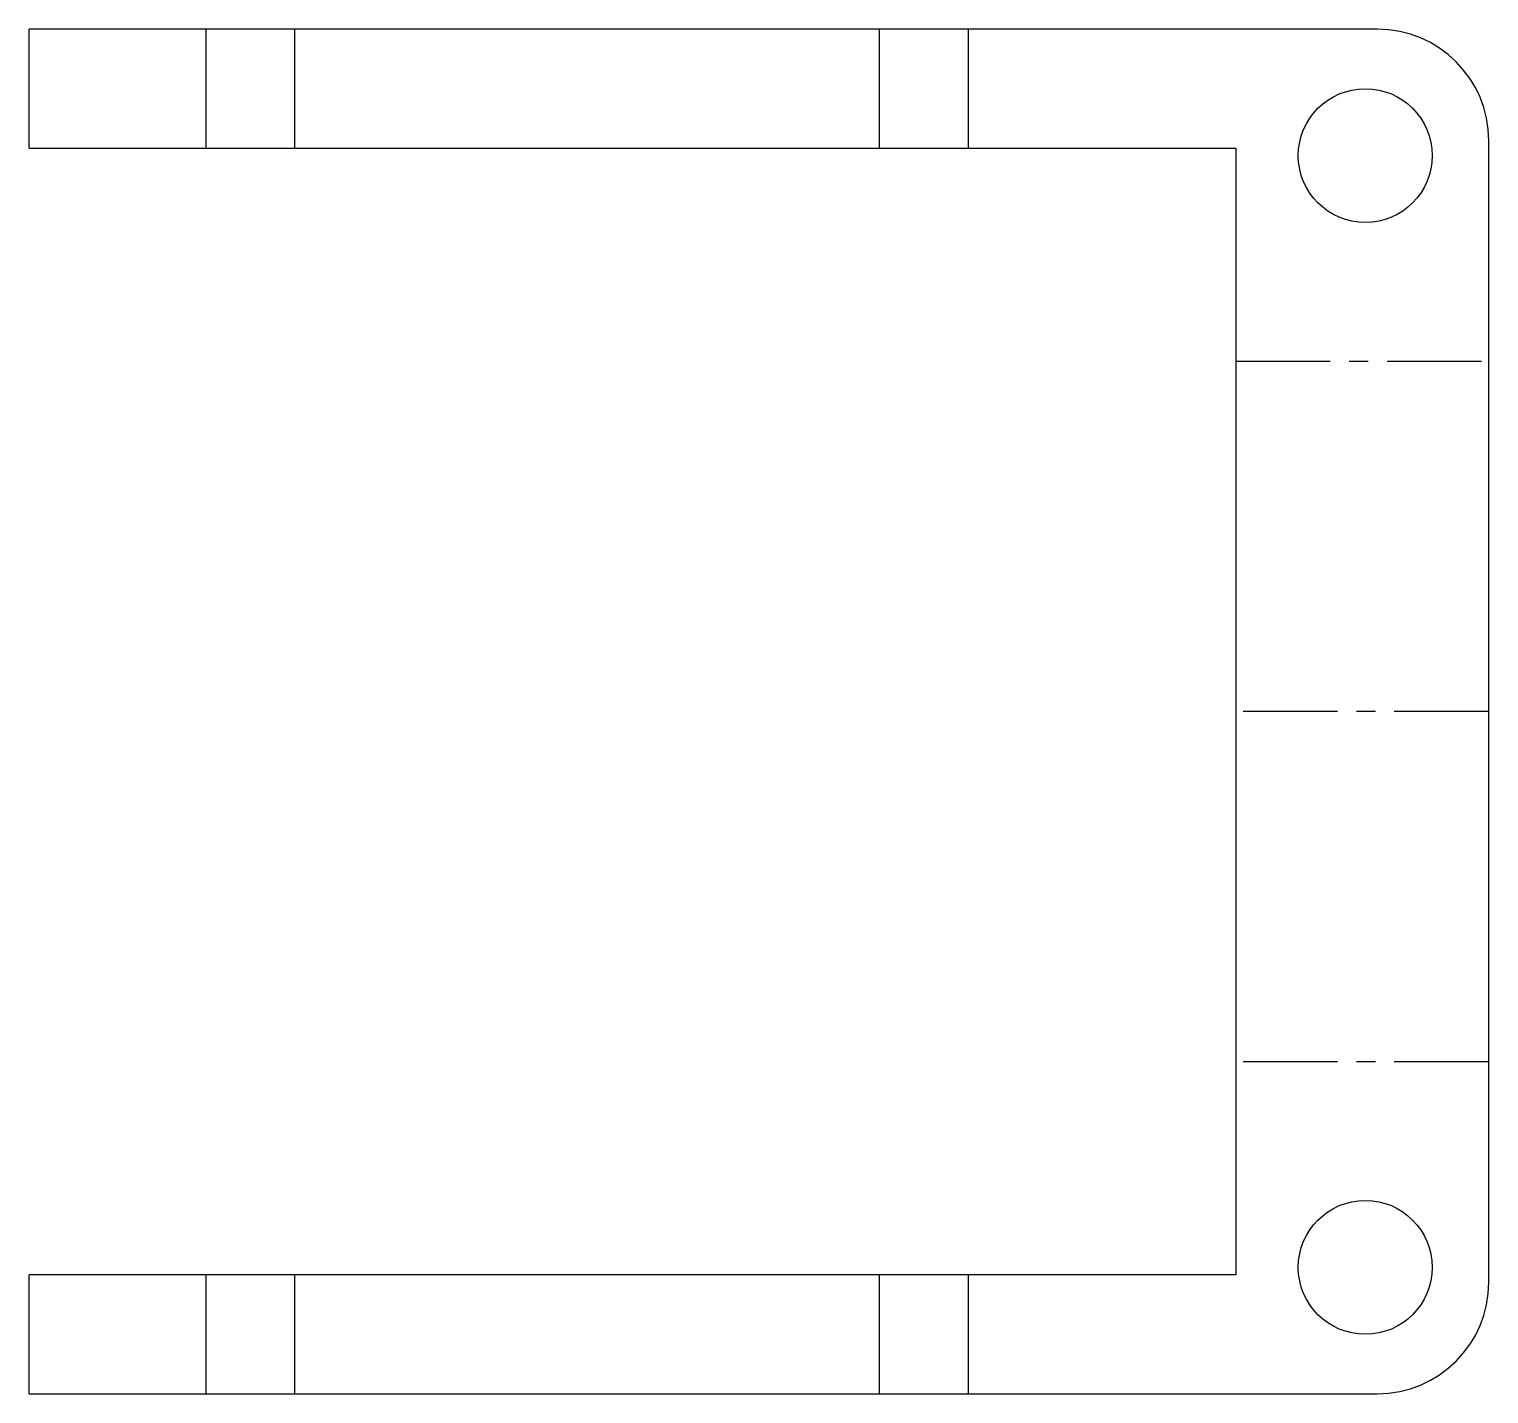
# Model space of a CAD drawing. Header units: millimetres. Extents: x -196 to 0, y -96 to 87.
import ezdxf

# ---------------------------------------------------------------- set-up
doc = ezdxf.new("R2010")
doc.units = ezdxf.units.MM
doc.linetypes.add('CENTERX2', pattern=[20.32, 12.7, -2.54, 2.54, -2.54])

msp = doc.modelspace()

# ---------------------------------------------------------------- linework, layer by layer
at = {"color": 7, "linetype": 'Continuous', "lineweight": 25}
for p, q in [((-15, 87), (-196.15, 87)), ((-196.15, 71), (-196.15, 87)), ((-172.37, 71), (-172.37, 87)), ((-160.44, 71), (-160.44, 87)), ((-81.86, 71), (-81.86, 87)), ((-69.93, 71), (-69.93, 87)), ((-196.15, 71), (-34, 71)), ((-34, 71), (-34, -80.45)), ((0, -81.45), (0, 72)), ((-34, -80.45), (-196.15, -80.45)), ((-196.15, -96.45), (-196.15, -80.45)), ((-172.37, -96.45), (-172.37, -80.45)), ((-160.44, -96.45), (-160.44, -80.45)), ((-81.86, -96.45), (-81.86, -80.45)), ((-69.93, -96.45), (-69.93, -80.45)), ((-196.15, -96.45), (-15, -96.45))]:
    msp.add_line(p, q, dxfattribs=at)
at = {"color": 7, "linetype": 'CENTERX2'}
for p, q in [((-34, 42.36), (0, 42.36)), ((0, -4.73), (-34, -4.73)), ((0, -51.81), (-34, -51.81))]:
    msp.add_line(p, q, dxfattribs=at)
at = {"color": 7, "linetype": 'Continuous', "lineweight": 25}
for centre in [(-16.6, 70), (-16.6, -79.45)]:
    msp.add_circle(centre, 9, dxfattribs=at)
for centre, start, end in [((-15, 72), 0, 90), ((-15, -81.45), 270, 0)]:
    msp.add_arc(centre, 15, start, end, dxfattribs=at)

doc.saveas('drawing.dxf')
